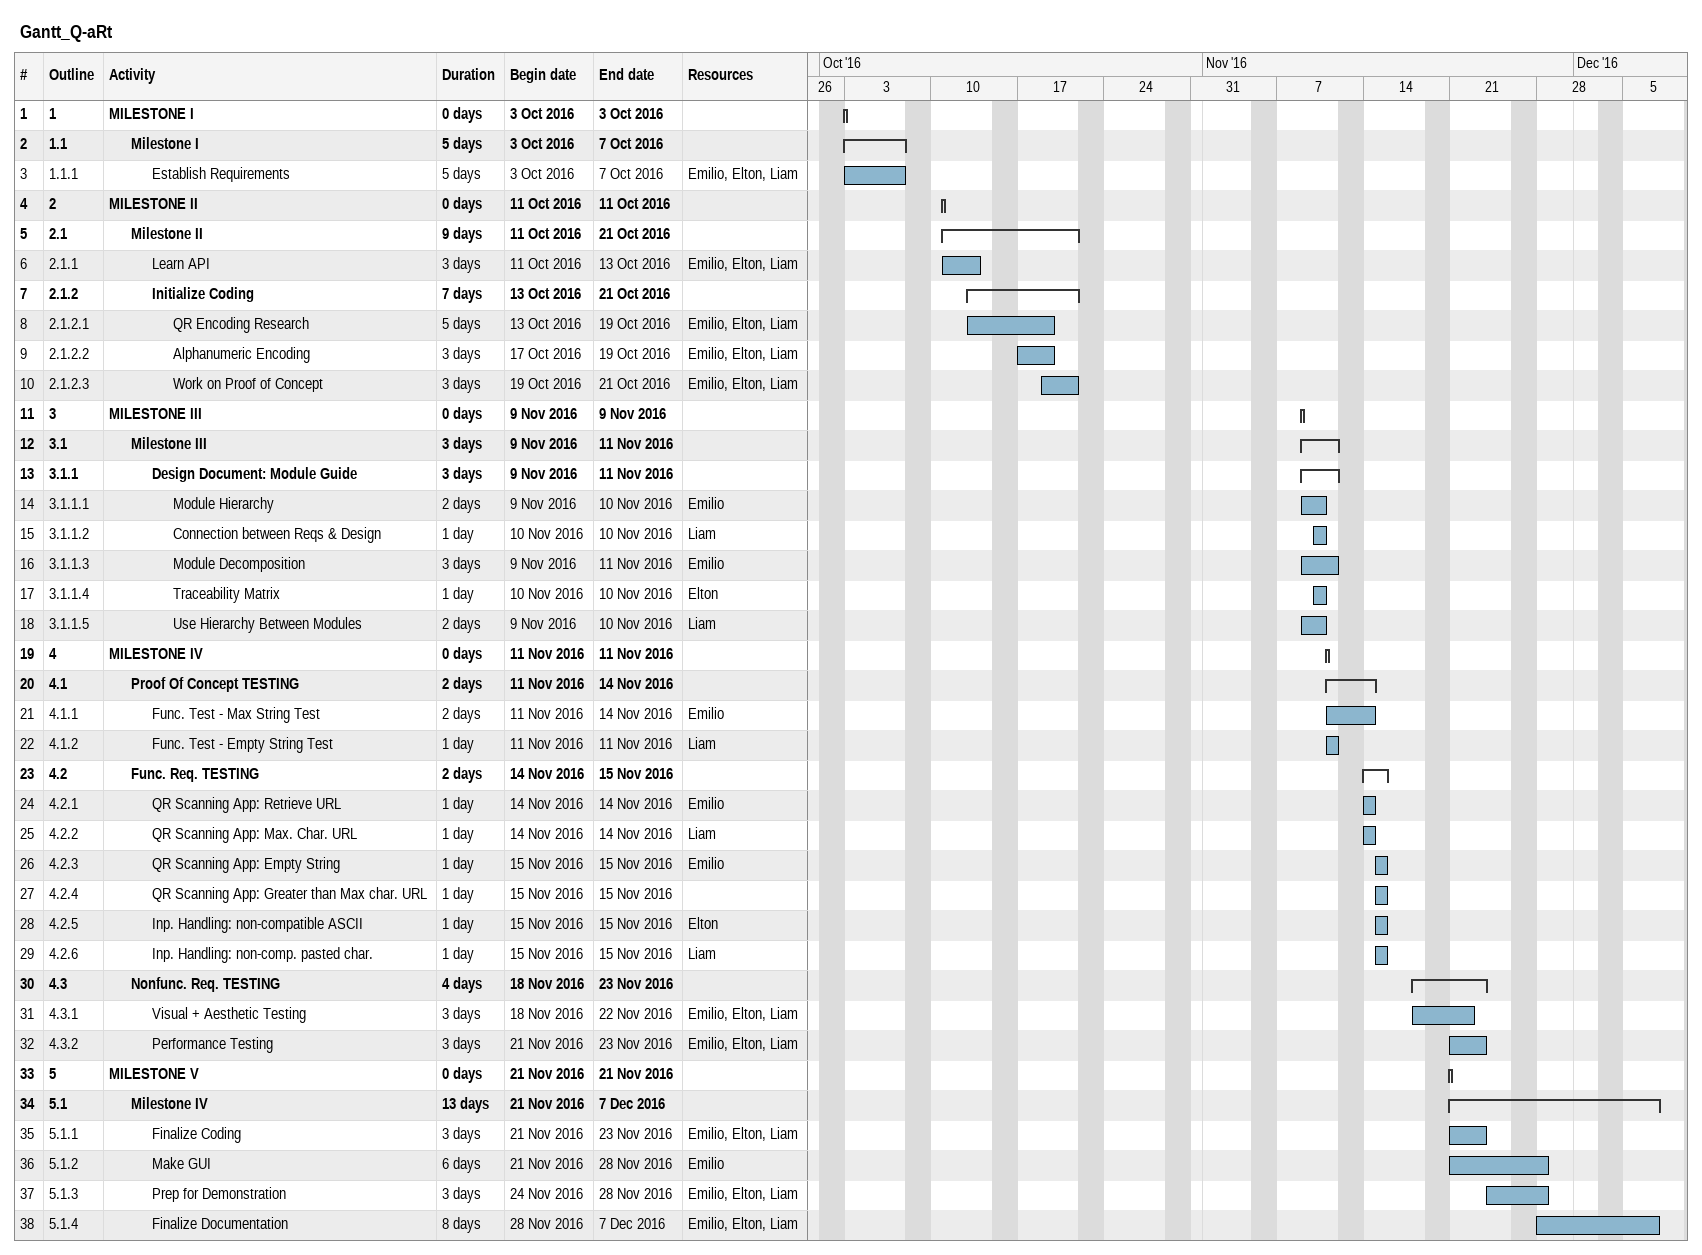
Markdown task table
Gantt_Q-aRt

| ID | WBS | Task | Duration | Start | Finish | Resources |
|---|---|---|---|---|---|---|
| 1 | 1 | **MILESTONE I** | 0d | 2016-10-03 | 2016-10-03 |  |
| 2 | 1.1 | **Milestone I** | 5d | 2016-10-03 | 2016-10-07 |  |
| 3 | 1.1.1 | Establish Requirements | 5d | 2016-10-03 | 2016-10-07 | Emilio, Elton, Liam |
| 4 | 2 | **MILESTONE II** | 0d | 2016-10-11 | 2016-10-11 |  |
| 5 | 2.1 | **Milestone II** | 9d | 2016-10-11 | 2016-10-21 |  |
| 6 | 2.1.1 | Learn API | 3d | 2016-10-11 | 2016-10-13 | Emilio, Elton, Liam |
| 7 | 2.1.2 | **Initialize Coding** | 7d | 2016-10-13 | 2016-10-21 |  |
| 8 | 2.1.2.1 | QR Encoding Research | 5d | 2016-10-13 | 2016-10-19 | Emilio, Elton, Liam |
| 9 | 2.1.2.2 | Alphanumeric Encoding | 3d | 2016-10-17 | 2016-10-19 | Emilio, Elton, Liam |
| 10 | 2.1.2.3 | Work on Proof of Concept | 3d | 2016-10-19 | 2016-10-21 | Emilio, Elton, Liam |
| 11 | 3 | **MILESTONE III** | 0d | 2016-11-09 | 2016-11-09 |  |
| 12 | 3.1 | **Milestone III** | 3d | 2016-11-09 | 2016-11-11 |  |
| 13 | 3.1.1 | **Design Document: Module Guide** | 3d | 2016-11-09 | 2016-11-11 |  |
| 14 | 3.1.1.1 | Module Hierarchy | 2d | 2016-11-09 | 2016-11-10 | Emilio |
| 15 | 3.1.1.2 | Connection between Reqs & Design | 1d | 2016-11-10 | 2016-11-10 | Liam |
| 16 | 3.1.1.3 | Module Decomposition | 3d | 2016-11-09 | 2016-11-11 | Emilio |
| 17 | 3.1.1.4 | Traceability Matrix | 1d | 2016-11-10 | 2016-11-10 | Elton |
| 18 | 3.1.1.5 | Use Hierarchy Between Modules | 2d | 2016-11-09 | 2016-11-10 | Liam |
| 19 | 4 | **MILESTONE IV** | 0d | 2016-11-11 | 2016-11-11 |  |
| 20 | 4.1 | **Proof Of Concept TESTING** | 2d | 2016-11-11 | 2016-11-14 |  |
| 21 | 4.1.1 | Func. Test - Max String Test | 2d | 2016-11-11 | 2016-11-14 | Emilio |
| 22 | 4.1.2 | Func. Test - Empty String Test | 1d | 2016-11-11 | 2016-11-11 | Liam |
| 23 | 4.2 | **Func. Req. TESTING** | 2d | 2016-11-14 | 2016-11-15 |  |
| 24 | 4.2.1 | QR Scanning App: Retrieve URL | 1d | 2016-11-14 | 2016-11-14 | Emilio |
| 25 | 4.2.2 | QR Scanning App: Max. Char. URL | 1d | 2016-11-14 | 2016-11-14 | Liam |
| 26 | 4.2.3 | QR Scanning App: Empty String | 1d | 2016-11-15 | 2016-11-15 | Emilio |
| 27 | 4.2.4 | QR Scanning App: Greater than Max char. URL | 1d | 2016-11-15 | 2016-11-15 |  |
| 28 | 4.2.5 | Inp. Handling: non-compatible ASCII | 1d | 2016-11-15 | 2016-11-15 | Elton |
| 29 | 4.2.6 | Inp. Handling: non-comp. pasted char. | 1d | 2016-11-15 | 2016-11-15 | Liam |
| 30 | 4.3 | **Nonfunc. Req. TESTING** | 4d | 2016-11-18 | 2016-11-23 |  |
| 31 | 4.3.1 | Visual + Aesthetic Testing | 3d | 2016-11-18 | 2016-11-22 | Emilio, Elton, Liam |
| 32 | 4.3.2 | Performance Testing | 3d | 2016-11-21 | 2016-11-23 | Emilio, Elton, Liam |
| 33 | 5 | **MILESTONE V** | 0d | 2016-11-21 | 2016-11-21 |  |
| 34 | 5.1 | **Milestone IV** | 13d | 2016-11-21 | 2016-12-07 |  |
| 35 | 5.1.1 | Finalize Coding | 3d | 2016-11-21 | 2016-11-23 | Emilio, Elton, Liam |
| 36 | 5.1.2 | Make GUI | 6d | 2016-11-21 | 2016-11-28 | Emilio |
| 37 | 5.1.3 | Prep for Demonstration | 3d | 2016-11-24 | 2016-11-28 | Emilio, Elton, Liam |
| 38 | 5.1.4 | Finalize Documentation | 8d | 2016-11-28 | 2016-12-07 | Emilio, Elton, Liam |
